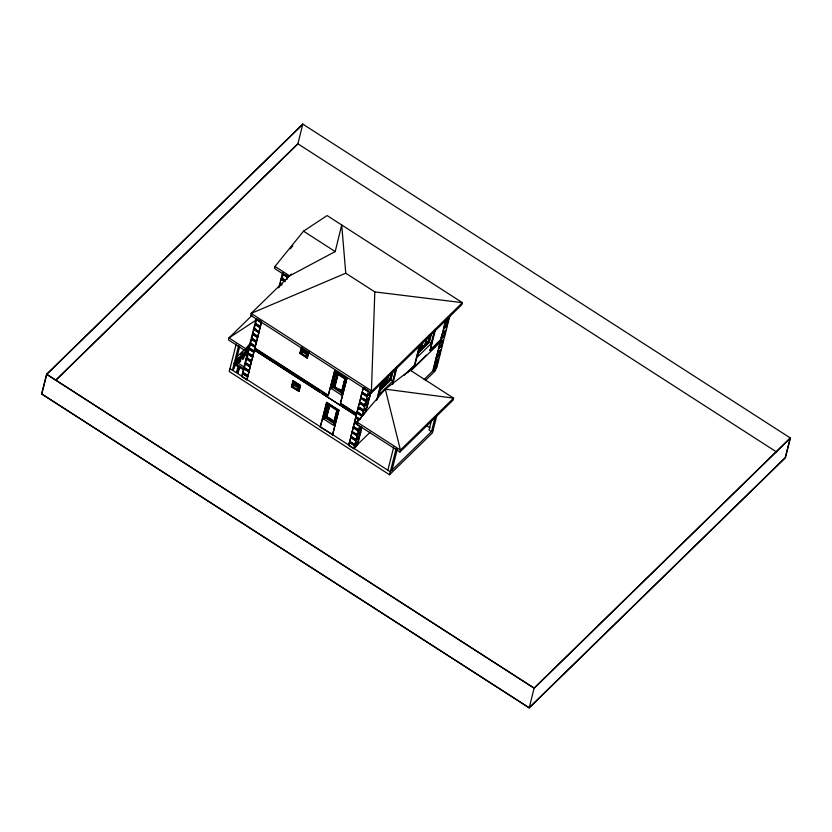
<?xml version="1.0" encoding="UTF-8"?>
<svg xmlns="http://www.w3.org/2000/svg" width="832" height="832" viewBox="0 0 832 832"><rect width="100%" height="100%" fill="white"/><g stroke="black" fill="none" stroke-linecap="round" stroke-linejoin="round"><path stroke-width="1.25" d="M371.363 393.047L461.895 304.637L462.394 302.671L327.09 215.561L303.524 231.171L274.986 266.438L289.619 275.85L335.213 251.576L341.713 224.983L345.769 273.208L374.816 291.907L371.363 393.047L250.682 315.349L251.181 313.383L291.439 274.071M46.571 374.317L41.6 393.962L529.204 707.897L785.429 457.683L790.4 438.038L302.796 124.103L46.571 374.317L534.175 688.241L790.4 438.038M302.838 124.259L46.779 374.306L41.808 393.962L529.162 707.741L785.221 457.694L790.192 438.038L534.134 688.085L529.204 707.897M236.205 344.022L229.247 371.54L389.542 474.75L432.463 432.838L436.935 415.147M238.638 345.592L232.43 370.167L234.135 368.493L239.73 346.382M235.331 362.502L235.581 361.514L243.922 366.891M234.842 364.936L236.059 365.726L237.682 359.33M237.453 362.762L238.534 358.498M241.946 355.16L240.334 361.556L239.481 362.388L238.264 361.598L239.335 357.344M239.751 367.786L237.817 372.871L236.6 372.091L238.212 365.706M239.481 362.388L241.093 356.002M237.817 372.871L239.429 366.486M245.367 351.832L243.745 358.218L242.892 359.05L241.675 358.27L242.757 354.006M242.892 359.05L244.514 352.664M251.888 315.536L228.956 337.927L228.457 339.893L245.159 350.646L245.648 348.681L250.713 342.909M302.796 124.103L297.866 143.915L55.723 380.37M247.166 354.879L246.314 355.711L245.097 354.931L246.168 350.667M246.314 355.711L247.926 349.326M243.547 368.597L242.549 372.528L247.79 375.898L249.049 371.717L244.171 368.576M247.874 356.97L246.033 358.769L245.034 362.7L250.276 366.07L251.534 361.889L246.657 358.748M243.682 368.805L243.433 369.793L234.052 363.75M242.174 376.438L249.392 347.942L254.27 351.083L248.768 347.953L249.766 344.022L255.008 347.402L254.01 351.333M249.642 346.965L253.469 331.822M254.082 329.389L256.547 319.644M274.986 266.438L274.487 268.403L288.07 277.15M247.541 376.886L242.299 373.506L241.561 376.459L246.802 379.829L247.801 376.636L242.923 373.495M247.79 375.898L249.049 371.717M250.026 367.058L244.785 363.678L243.797 367.609L249.038 370.989L250.286 366.808L245.409 363.667M250.276 366.07L251.534 361.889M247.52 352.872L252.762 356.242L253.76 352.31L248.518 348.941L246.282 357.781L251.524 361.161L252.772 356.98L247.894 353.839M256.246 342.493L251.004 339.113L250.016 343.044L255.258 346.424L256.506 342.233L251.628 339.102M257.494 337.574L252.252 334.204L251.254 338.135L256.495 341.505L257.743 337.324L252.876 334.183M258.731 332.665L253.49 329.285L252.502 333.216L257.743 336.596L258.991 332.415L254.114 329.274M259.979 327.746L254.738 324.376L253.739 328.307L258.981 331.677L260.229 327.496L255.362 324.355M261.217 322.837L255.975 319.457L254.987 323.388L260.229 326.768L261.477 322.587L256.599 319.446M247.801 376.636L246.802 379.829M249.038 370.989L250.286 366.808M252.772 356.98L251.524 361.161M252.762 356.242L254.02 352.061L249.142 348.93M254.27 351.083L254.519 350.095L356.304 415.636L355.794 416.863L359.986 419.567M366.579 407.576L365.955 411.736L361.92 415.823L357.042 412.682L356.543 413.92L340.392 403.52L346.861 378.706L334.672 370.854L328.203 395.668L254.758 348.379L255.258 347.152L250.38 344.011M255.258 346.424L256.506 342.233M256.495 341.505L257.743 337.324M257.743 336.596L258.991 332.415M260.229 327.496L258.981 331.677M260.229 326.768L261.477 322.587M278.741 287.841L279.739 283.91L281.83 285.251M282.818 277.202L280.977 278.99L279.989 282.922L282.079 284.274M279.614 286.842L280.675 282.63M281.299 280.176L283.171 272.792M286.967 279.417L287.716 277.202L282.849 274.061M291.45 386.859L293.197 380.713L300.508 385.424L299.01 391.321L291.45 386.859L293.197 380.713M299.894 353.454L301.652 347.308L299.894 353.454L307.216 358.155L308.963 352.009M292.916 386.662L293.904 382.73L298.782 385.871L297.794 389.802L292.916 386.662L295.09 384.54M301.371 353.257L302.359 349.326L307.237 352.466L306.238 356.387L301.371 353.257L303.545 351.125M294.986 382.418L294.237 385.372L298.137 387.878M303.191 349.991L302.692 351.957L307.57 355.098L306.238 356.387M298.636 384.779L298.147 386.745L295.703 385.174L296.202 383.209M307.455 352.498L306.592 353.33L304.158 351.759L304.658 349.794M306.592 353.33L307.091 351.364M299.062 384.363L298.574 386.329L296.13 384.758L295.703 385.174M298.761 391.57L300.508 385.424M307.216 358.155L308.703 352.258L301.392 347.558M320.247 427.118L326.716 402.303L338.905 410.145L332.686 434.71L320.247 427.118L326.716 402.303M328.203 395.668L334.672 370.854M323.7 419.058L327.434 404.321L337.178 410.592L333.455 425.339L323.7 419.058L325.874 416.926M331.406 388.596L335.39 372.871L345.134 379.153L341.162 394.867L331.406 388.596L333.59 386.464M328.442 404.248L325.021 417.768L333.694 423.342M336.409 372.788L332.727 387.296L342.482 393.578L341.162 394.867M333.892 385.258L334.807 381.628M337.168 410.249L333.809 422.271L326.487 417.57L329.722 404.789M339.238 388.96L342.368 390.978L341.515 391.81L334.204 387.098L337.366 374.598M326.487 417.57L329.857 405.538M337.792 374.182L334.63 386.682L341.942 391.394L344.791 380.141M338.218 373.766L335.057 386.266L334.204 387.098M333.809 422.271L337.043 409.5M341.515 391.81L344.999 378.05M332.436 434.97L338.905 410.145M340.392 403.52L346.861 378.706M348.587 445.359L349.586 442.166L354.463 445.307L358.249 442.208L357.5 445.151L353.829 448.739L348.587 445.359L349.586 442.166M349.575 441.428L350.834 437.247L355.711 440.388L359.486 437.289L358.498 441.22L354.817 444.808L349.575 441.428L354.713 444.319L358.124 440.981L358.623 439.015M350.823 436.519L352.071 432.338L356.949 435.479L360.734 432.38L359.736 436.311L356.065 439.889L350.823 436.519L352.071 432.338M352.061 431.61L353.319 427.43L358.197 430.56L361.608 427.232L360.984 431.392L357.313 434.98L352.061 431.61L357.198 434.491L360.61 431.163L361.608 427.232M354.307 422.76L359.549 426.14L358.55 430.071L353.309 426.691L354.557 422.51L356.512 423.769M357.698 423.8L354.557 421.782L355.545 417.851L358.727 419.484M355.794 416.863L357.042 412.682M366.943 407.805L363.272 411.393L362.284 415.324L357.042 411.954L358.29 407.774L363.168 410.914L367.193 406.827L368.191 402.896L364.406 405.995L359.538 402.854L358.28 407.035L363.522 410.415L364.52 406.484L368.191 402.896M359.528 402.126L360.776 397.946L365.654 401.086L369.439 397.987L368.441 401.918L364.77 405.496L359.528 402.126L360.776 397.946M366.007 400.587L367.006 396.656L370.677 393.068L369.678 396.999L366.007 400.587L360.766 397.207L361.764 393.276L366.891 396.167M370.926 392.09L367.255 395.668L362.014 392.298L363.262 388.118L368.139 391.258M350.085 440.201L350.834 437.247M352.57 430.373L353.319 427.43M353.309 426.691L354.557 422.51M354.557 421.782L355.805 417.602M357.042 411.954L358.29 407.774M359.538 402.854L358.28 407.035M362.024 393.026L360.766 397.207M362.513 391.061L363.262 388.118M354.349 445.775L354.973 443.3M355.597 440.814L356.221 438.339M356.855 435.864L357.479 433.389M358.103 430.903L358.738 428.428M361.92 415.823L362.544 413.39M364.385 406.078L365.009 403.634M353.829 448.739L354.578 445.786L358.249 442.208M354.817 444.808L355.815 440.877L359.486 437.289M356.065 439.889L357.063 435.968L360.734 432.38M357.313 434.98L358.301 431.049L361.972 427.461M364.77 405.496L365.758 401.565L369.439 397.987M367.255 395.668L368.254 391.737L363.012 388.367M357.386 443.934L357.874 441.969M351.083 436.27L355.95 439.41L359.372 436.072L360.37 432.141M362.17 414.846L365.591 411.507L366.33 408.554M367.827 402.657L367.193 406.827M364.655 405.018L368.077 401.679L368.815 398.726M370.313 392.829L369.678 396.999M376.605 400.379L380.64 384.415M377.281 399.391L381.628 382.19M382.554 381.077L379.184 394.378L392.85 381.035L396.219 367.723M384.103 380.13L382.2 387.629L381.597 387.244M384.53 379.714L382.626 387.213L382.023 386.818M385.861 379.257L384.914 383.011L386.131 383.791L388.346 375.045M388.461 375.877L386.558 383.375L385.954 382.99M391.331 373.017L389.75 379.278L380.078 388.721M379.922 389.854L390.364 379.662L392.579 370.916M380.037 390.489L390.967 379.818L393.411 370.136M393.214 380.453L396.635 366.943M392.652 384.374L396.999 367.172M387.847 470.226L393.754 446.888M404.269 375.211L414.419 365.3L419.078 346.882M407.399 372.746L414.783 365.539L420.066 344.656M420.992 343.543L417.622 356.845L431.288 343.502L434.658 330.2M422.531 342.597L420.638 350.095L420.025 349.71L428.189 341.744L429.77 335.494M389.542 474.75L396.188 448.458M423.28 340.933L421.065 349.679L420.451 349.294M391.997 470.132L397.28 449.249M426.462 338.759L424.57 346.268L423.956 345.873M426.889 338.343L424.996 345.842L424.382 345.457M428.21 338.853L429.156 335.098M399.932 452.026L400.431 450.06L385.299 389.147L410.082 370.126L453.596 398.143L453.107 400.109L399.932 452.026L356.418 424.008L356.918 422.042L385.299 389.147L453.596 398.143L400.431 450.06L356.918 422.042L361.514 417.56M418.361 352.331L428.792 342.139L430.695 334.63M418.465 352.955L429.395 342.285L431.538 333.819M446.826 325.51L443.414 328.848L442.78 333.018L443.778 329.087L447.45 325.499L446.462 329.43L442.166 333.757L441.178 337.688L442.53 333.996L446.212 330.408L445.214 334.339L440.929 338.676L441.043 339.893L430.154 350.532L432.588 339.238M433.212 336.783L435.074 329.41M430.154 350.532L435.438 329.649M436.883 364.822L433.462 368.16L432.723 371.103L436.758 367.754L437.507 364.801L433.836 368.389L433.087 371.342M434.086 367.411L435.074 363.48L438.745 359.892L437.757 363.823L433.711 367.172L434.71 363.241L438.131 359.902M435.323 362.492L436.322 358.561L439.993 354.973L438.994 358.904L434.959 362.263L435.958 358.332L439.369 354.994M436.571 357.583L437.559 353.652L441.23 350.064L440.242 353.995L436.197 357.344L437.195 353.413L441.48 349.086L442.478 345.155L438.807 348.733L437.809 352.664L438.443 348.504L441.854 345.166M439.057 347.755L440.045 343.824L443.716 340.236L442.728 344.167L438.693 347.516L439.681 343.585L443.102 340.257M444.028 328.099L445.026 324.168L448.698 320.58L447.699 324.511L443.664 327.87L444.652 323.939L448.074 320.601M445.266 323.19L446.264 319.259L449.935 315.671L448.947 319.602L445.266 323.19L445.65 320.008M440.294 342.846L441.293 338.915L444.964 335.327L443.966 339.258L439.93 342.607M436.446 366.527L438.329 359.091M438.963 356.616L440.118 352.04M441.355 347.131L442.603 342.222M443.841 337.303L445.089 332.394M446.337 327.475L449.072 316.67M431.548 420.16L429.062 429.988L431.496 431.558L435.23 416.811M290.378 248.768L292.75 245.835M55.526 380.37L297.825 143.759L776.703 452.067M261.612 321.672L256.121 318.542M236.704 357.105L244.119 349.856M240.167 354.463L242.944 351.749M245.159 350.646L248.82 347.069M235.747 360.994L249.486 347.578M235.581 361.514L234.302 362.762L248.789 371.966M235.498 361.982L249.236 348.566M237.401 361.358L239.252 359.549M241.103 357.739L245.731 353.215M238.264 361.598L239.117 360.766M241.675 358.27L242.528 357.427M245.097 354.931L245.95 354.099M236.059 365.726L236.922 364.884M236.6 372.091L237.453 371.259M304.158 351.759L304.585 351.343L307.029 352.914M362.014 392.298L367.141 395.19M444.902 322.951L448.323 319.613M425.298 343.574L426.816 342.087M443.664 327.87L447.075 324.532M441.178 337.688L444.59 334.36M363.865 414.513L362.034 416.312L356.793 412.932M429.79 350.293L440.679 339.654M410.686 370.427L426.358 355.129M430.966 350.626L435.573 346.122M411.05 370.666L440.544 341.858M438.693 347.516L442.104 344.188M361.005 427.076L358.446 429.582L353.569 426.442M436.197 357.344L439.618 354.006M434.959 362.263L438.37 358.925M433.711 367.172L437.133 363.834M353.714 448.25L370.209 432.141M424.195 379.434L436.134 367.765L435.396 370.718L425.287 380.588M433.202 429.884L390.291 471.796L229.986 368.597M256.953 319.561L228.956 337.927L245.648 348.681M345.769 273.208L251.181 313.383L371.862 391.082L462.394 302.671L374.816 291.907M303.524 231.171L335.213 251.576M429.395 342.285L431.288 343.502M427.575 341.349L428.792 342.139M285.906 275.038L287.862 276.286M282.36 273.166L287.602 276.536M287.466 277.451L282.225 274.082L281.226 278.013L285.418 280.706M281.85 277.992L284.773 279.874M281.601 278.98L284.523 280.862M280.977 278.99L285.168 281.694M390.967 379.818L392.85 381.035M389.137 378.882L390.364 379.662M426.754 425.734L429.978 427.814M365.466 388.534L363.251 387.525L368.493 390.894M334.412 371.103L346.611 378.955M255.611 323.378L260.478 326.518M300.154 353.205L307.466 357.906M361.764 393.276L367.006 396.656M254.363 328.286L256.318 329.545M362.981 398.216L365.903 400.098M360.516 398.195L365.758 401.565M253.115 333.206L257.993 336.346M360.755 402.501L363.678 404.383M359.278 403.104L364.52 406.484M251.878 338.114L256.755 341.255M359.518 407.42L363.418 409.926M358.03 408.023L363.272 411.393M250.63 343.034L255.507 346.164M357.292 411.705L360.225 413.587M255.008 348.13L328.453 395.418M340.642 403.27L356.803 413.67M255.601 350.792L319.488 391.924M321.651 393.328L355.222 414.939M357.032 417.248L358.977 418.496M355.545 417.851L358.696 419.869M292.937 380.962L300.248 385.674M326.456 402.553L338.645 410.394M249.122 353.486L253.022 355.992M354.806 421.533L357.739 423.415M247.281 353.85L252.522 357.23M246.906 357.77L250.806 360.277M291.699 386.61L299.01 391.321M246.033 358.769L251.274 362.138M353.059 427.679L358.301 431.049M246.636 363.314L250.536 365.82M328.39 417.404L332.571 420.098M351.822 432.588L357.063 435.968M326.914 417.144L334.235 421.855M244.421 367.598L249.288 370.739M350.574 437.497L355.815 440.877M243.173 372.507L248.05 375.648M349.326 442.416L354.578 445.786M46.779 374.306L534.134 688.085"/></g></svg>
